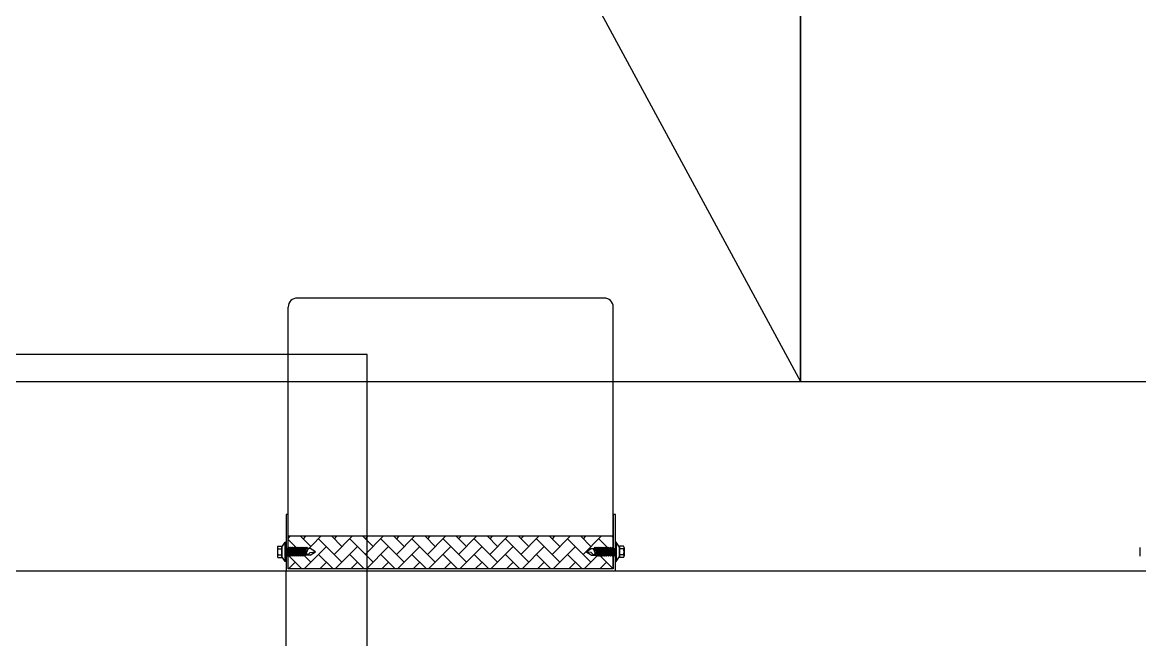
# Model space of a CAD drawing. Header units: millimetres. Extents: x -27104 to 125781, y -3376 to 46996.
# Drawn here: x 57052.81 to 57072.99, y 18528.68 to 18539.83 of the extents above; entities that cross this region are included whole.
import ezdxf

# ---------------------------------------------------------------- set-up
doc = ezdxf.new("R2010")
doc.units = ezdxf.units.MM
doc.header["$LTSCALE"] = 100
doc.header["$MEASUREMENT"] = 0
doc.layers.get('0').update_dxf_attribs({"linetype": 'CONTINUOUS'})
doc.layers.add('ELE9', color=9, linetype='CONTINUOUS')
doc.layers.add('주차-화물', color=251, linetype='CONTINUOUS')

# ---------------------------------------------------------------- blocks, each defined once
blk = doc.blocks.new('sdfsgfdgdfg')
at = {"layer": '주차-화물', "ltscale": 0.1}
blk.add_lwpolyline([(36469107.6, 558896.3), (36469107.6, 564896.3), (36465857.6, 564896.3), (36465857.6, 558896.3), (36469107.6, 558896.3), (36465857.6, 564896.3)], dxfattribs=at)
blk = doc.blocks.new('ggtyu')
at = {"layer": 'ELE9', "color": 253}
for p, q in [((56873.861, 18698.652), (56868.317, 18698.652)), ((56868.154, 18693.761), (56868.154, 18698.489)), ((56874.024, 18693.761), (56874.024, 18698.489)), ((56874.024, 18694.348), (56868.154, 18694.348)), ((56868.154, 18693.761), (56868.154, 18694.348)), ((56874.024, 18694.348), (56874.024, 18693.761)), ((56867.959, 18694.147), (56867.959, 18693.988)), ((56867.969, 18694.171), (56868.041, 18694.171)), ((56868.041, 18694.152), (56868.1, 18694.244)), ((56868.041, 18694.171), (56868.041, 18693.965)), ((56868.041, 18693.984), (56868.041, 18694.152)), ((56868.1, 18693.892), (56868.1, 18694.244)), ((56868.1, 18694.244), (56868.115, 18694.244)), ((56868.1, 18694.244), (56868.1, 18693.892)), ((56868.115, 18694.244), (56868.115, 18693.892)), ((56868.162, 18694.149), (56868.115, 18694.034)), ((56868.198, 18694.149), (56868.131, 18693.987)), ((56868.198, 18694.149), (56868.131, 18693.987)), ((56868.162, 18694.149), (56868.146, 18694.129)), ((56868.17, 18694.129), (56868.162, 18694.149)), ((56868.162, 18694.149), (56868.178, 18694.129)), ((56868.162, 18694.129), (56868.162, 18694.149)), ((56868.234, 18694.149), (56868.167, 18693.987)), ((56868.234, 18694.149), (56868.167, 18693.987)), ((56868.198, 18694.149), (56868.182, 18694.129)), ((56868.206, 18694.129), (56868.198, 18694.149)), ((56868.198, 18694.149), (56868.214, 18694.129)), ((56868.198, 18694.129), (56868.198, 18694.149)), ((56868.27, 18694.149), (56868.203, 18693.987)), ((56868.27, 18694.149), (56868.203, 18693.987)), ((56868.234, 18694.149), (56868.218, 18694.129)), ((56868.242, 18694.129), (56868.234, 18694.149)), ((56868.234, 18694.149), (56868.25, 18694.129)), ((56868.234, 18694.129), (56868.234, 18694.149)), ((56868.306, 18694.149), (56868.239, 18693.987)), ((56868.306, 18694.149), (56868.239, 18693.987)), ((56868.27, 18694.149), (56868.254, 18694.129)), ((56868.278, 18694.129), (56868.27, 18694.149)), ((56868.27, 18694.149), (56868.286, 18694.129)), ((56868.27, 18694.129), (56868.27, 18694.149)), ((56868.342, 18694.149), (56868.275, 18693.987)), ((56868.342, 18694.149), (56868.275, 18693.987)), ((56868.306, 18694.149), (56868.29, 18694.129)), ((56868.314, 18694.129), (56868.306, 18694.149)), ((56868.306, 18694.149), (56868.321, 18694.129)), ((56868.306, 18694.129), (56868.306, 18694.149)), ((56868.377, 18694.149), (56868.311, 18693.987)), ((56868.377, 18694.149), (56868.311, 18693.987)), ((56868.342, 18694.149), (56868.326, 18694.129)), ((56868.349, 18694.129), (56868.342, 18694.149)), ((56868.342, 18694.149), (56868.357, 18694.129)), ((56868.342, 18694.129), (56868.342, 18694.149)), ((56868.413, 18694.149), (56868.346, 18693.987)), ((56868.413, 18694.149), (56868.346, 18693.987)), ((56868.377, 18694.149), (56868.362, 18694.129)), ((56868.385, 18694.129), (56868.377, 18694.149)), ((56868.377, 18694.149), (56868.393, 18694.129)), ((56868.377, 18694.129), (56868.377, 18694.149)), ((56868.449, 18694.149), (56868.382, 18693.987)), ((56868.449, 18694.149), (56868.382, 18693.987)), ((56868.413, 18694.149), (56868.398, 18694.129)), ((56868.421, 18694.129), (56868.413, 18694.149)), ((56868.413, 18694.149), (56868.429, 18694.129)), ((56868.413, 18694.129), (56868.413, 18694.149)), ((56868.485, 18694.149), (56868.418, 18693.987)), ((56868.485, 18694.149), (56868.418, 18693.987)), ((56868.449, 18694.149), (56868.433, 18694.129)), ((56868.457, 18694.129), (56868.449, 18694.149)), ((56868.449, 18694.149), (56868.465, 18694.129)), ((56868.449, 18694.129), (56868.449, 18694.149)), ((56868.485, 18694.149), (56868.469, 18694.129)), ((56868.493, 18694.129), (56868.485, 18694.149)), ((56868.485, 18694.149), (56868.501, 18694.129)), ((56868.485, 18694.129), (56868.485, 18694.149)), ((56873.693, 18694.149), (56873.677, 18694.129)), ((56873.685, 18694.129), (56873.693, 18694.149)), ((56873.693, 18694.149), (56873.76, 18693.987)), ((56873.693, 18694.149), (56873.76, 18693.987)), ((56873.693, 18694.129), (56873.693, 18694.149)), ((56873.693, 18694.149), (56873.709, 18694.129)), ((56873.729, 18694.149), (56873.713, 18694.129)), ((56873.721, 18694.129), (56873.729, 18694.149)), ((56873.729, 18694.149), (56873.796, 18693.987)), ((56873.729, 18694.149), (56873.796, 18693.987)), ((56873.729, 18694.129), (56873.729, 18694.149)), ((56873.729, 18694.149), (56873.745, 18694.129)), ((56873.765, 18694.149), (56873.749, 18694.129)), ((56873.757, 18694.129), (56873.765, 18694.149)), ((56873.765, 18694.149), (56873.832, 18693.987)), ((56873.765, 18694.149), (56873.832, 18693.987)), ((56873.765, 18694.129), (56873.765, 18694.149)), ((56873.765, 18694.149), (56873.78, 18694.129)), ((56873.801, 18694.149), (56873.785, 18694.129)), ((56873.793, 18694.129), (56873.801, 18694.149)), ((56873.801, 18694.149), (56873.867, 18693.987)), ((56873.801, 18694.149), (56873.867, 18693.987)), ((56873.801, 18694.129), (56873.801, 18694.149)), ((56873.801, 18694.149), (56873.816, 18694.129)), ((56873.836, 18694.149), (56873.821, 18694.129)), ((56873.829, 18694.129), (56873.836, 18694.149)), ((56873.836, 18694.149), (56873.903, 18693.987)), ((56873.836, 18694.149), (56873.903, 18693.987)), ((56873.836, 18694.129), (56873.836, 18694.149)), ((56873.836, 18694.149), (56873.852, 18694.129)), ((56873.872, 18694.149), (56873.857, 18694.129)), ((56873.864, 18694.129), (56873.872, 18694.149)), ((56873.872, 18694.149), (56873.939, 18693.987)), ((56873.872, 18694.149), (56873.939, 18693.987)), ((56873.872, 18694.129), (56873.872, 18694.149)), ((56873.872, 18694.149), (56873.888, 18694.129)), ((56873.908, 18694.149), (56873.892, 18694.129)), ((56873.9, 18694.129), (56873.908, 18694.149)), ((56873.908, 18694.149), (56873.975, 18693.987)), ((56873.908, 18694.149), (56873.975, 18693.987)), ((56873.908, 18694.129), (56873.908, 18694.149)), ((56873.908, 18694.149), (56873.924, 18694.129)), ((56873.944, 18694.149), (56873.928, 18694.129)), ((56873.936, 18694.129), (56873.944, 18694.149)), ((56873.944, 18694.149), (56874.011, 18693.987)), ((56873.944, 18694.149), (56874.011, 18693.987)), ((56873.944, 18694.129), (56873.944, 18694.149)), ((56873.944, 18694.149), (56873.96, 18694.129)), ((56873.98, 18694.149), (56873.964, 18694.129)), ((56873.972, 18694.129), (56873.98, 18694.149)), ((56873.98, 18694.149), (56874.047, 18693.987)), ((56873.98, 18694.149), (56874.047, 18693.987)), ((56873.98, 18694.129), (56873.98, 18694.149)), ((56873.98, 18694.149), (56873.996, 18694.129)), ((56874.016, 18694.149), (56874, 18694.129)), ((56874.008, 18694.129), (56874.016, 18694.149)), ((56874.016, 18694.149), (56874.063, 18694.034)), ((56874.016, 18694.129), (56874.016, 18694.149)), ((56874.016, 18694.149), (56874.031, 18694.129)), ((56874.078, 18694.244), (56874.063, 18694.244)), ((56874.063, 18694.244), (56874.063, 18693.892)), ((56874.078, 18693.892), (56874.078, 18694.244)), ((56874.137, 18694.152), (56874.078, 18694.244)), ((56874.078, 18694.244), (56874.078, 18693.892)), ((56874.137, 18694.171), (56874.137, 18693.965)), ((56874.209, 18694.171), (56874.137, 18694.171)), ((56874.137, 18693.984), (56874.137, 18694.152)), ((56874.219, 18694.147), (56874.219, 18693.988)), ((56883.532, 18694.147), (56883.532, 18693.988)), ((56867.969, 18694.121), (56868.041, 18694.121)), ((56867.969, 18694.015), (56868.041, 18694.015)), ((56867.969, 18693.965), (56868.041, 18693.965)), ((56868.1, 18693.892), (56868.041, 18693.984)), ((56868.146, 18694.129), (56868.115, 18694.129)), ((56868.115, 18694.016), (56868.162, 18694.129)), ((56868.146, 18694.129), (56868.115, 18694.054)), ((56868.131, 18694.006), (56868.115, 18694.006)), ((56868.131, 18693.987), (56868.115, 18694.006)), ((56868.123, 18694.006), (56868.131, 18693.987)), ((56868.182, 18694.129), (56868.131, 18694.006)), ((56868.131, 18693.987), (56868.147, 18694.006)), ((56868.131, 18694.006), (56868.131, 18693.987)), ((56868.147, 18694.006), (56868.198, 18694.129)), ((56868.167, 18694.006), (56868.147, 18694.006)), ((56868.167, 18693.987), (56868.151, 18694.006)), ((56868.159, 18694.006), (56868.167, 18693.987)), ((56868.182, 18694.129), (56868.162, 18694.129)), ((56868.218, 18694.129), (56868.167, 18694.006)), ((56868.167, 18693.987), (56868.183, 18694.006)), ((56868.167, 18694.006), (56868.167, 18693.987)), ((56868.183, 18694.006), (56868.234, 18694.129)), ((56868.203, 18694.006), (56868.183, 18694.006)), ((56868.203, 18693.987), (56868.187, 18694.006)), ((56868.195, 18694.006), (56868.203, 18693.987)), ((56868.218, 18694.129), (56868.198, 18694.129)), ((56868.254, 18694.129), (56868.203, 18694.006)), ((56868.203, 18693.987), (56868.219, 18694.006)), ((56868.203, 18694.006), (56868.203, 18693.987)), ((56868.219, 18694.006), (56868.27, 18694.129)), ((56868.239, 18694.006), (56868.219, 18694.006)), ((56868.239, 18693.987), (56868.223, 18694.006)), ((56868.231, 18694.006), (56868.239, 18693.987)), ((56868.254, 18694.129), (56868.234, 18694.129)), ((56868.29, 18694.129), (56868.239, 18694.006)), ((56868.239, 18693.987), (56868.255, 18694.006)), ((56868.239, 18694.006), (56868.239, 18693.987)), ((56868.255, 18694.006), (56868.306, 18694.129)), ((56868.275, 18694.006), (56868.255, 18694.006)), ((56868.275, 18693.987), (56868.259, 18694.006)), ((56868.267, 18694.006), (56868.275, 18693.987)), ((56868.29, 18694.129), (56868.27, 18694.129)), ((56868.326, 18694.129), (56868.275, 18694.006)), ((56868.275, 18693.987), (56868.29, 18694.006)), ((56868.275, 18694.006), (56868.275, 18693.987)), ((56868.29, 18694.006), (56868.342, 18694.129)), ((56868.311, 18694.006), (56868.29, 18694.006)), ((56868.311, 18693.987), (56868.295, 18694.006)), ((56868.303, 18694.006), (56868.311, 18693.987)), ((56868.326, 18694.129), (56868.306, 18694.129)), ((56868.362, 18694.129), (56868.311, 18694.006)), ((56868.311, 18693.987), (56868.326, 18694.006)), ((56868.311, 18694.006), (56868.311, 18693.987)), ((56868.326, 18694.006), (56868.377, 18694.129)), ((56868.346, 18694.006), (56868.326, 18694.006)), ((56868.346, 18693.987), (56868.331, 18694.006)), ((56868.339, 18694.006), (56868.346, 18693.987)), ((56868.362, 18694.129), (56868.342, 18694.129)), ((56868.398, 18694.129), (56868.346, 18694.006)), ((56868.346, 18693.987), (56868.362, 18694.006)), ((56868.346, 18694.006), (56868.346, 18693.987)), ((56868.362, 18694.006), (56868.413, 18694.129)), ((56868.382, 18694.006), (56868.362, 18694.006)), ((56868.382, 18693.987), (56868.367, 18694.006)), ((56868.374, 18694.006), (56868.382, 18693.987)), ((56868.398, 18694.129), (56868.377, 18694.129)), ((56868.433, 18694.129), (56868.382, 18694.006)), ((56868.382, 18693.987), (56868.398, 18694.006)), ((56868.382, 18694.006), (56868.382, 18693.987)), ((56868.398, 18694.006), (56868.449, 18694.129)), ((56868.418, 18694.006), (56868.398, 18694.006)), ((56868.418, 18693.987), (56868.402, 18694.006)), ((56868.41, 18694.006), (56868.418, 18693.987)), ((56868.433, 18694.129), (56868.413, 18694.129)), ((56868.469, 18694.129), (56868.418, 18694.006)), ((56868.418, 18693.987), (56868.434, 18694.006)), ((56868.418, 18694.006), (56868.418, 18693.987)), ((56868.434, 18694.006), (56868.485, 18694.129)), ((56868.454, 18694.006), (56868.434, 18694.006)), ((56868.454, 18693.987), (56868.438, 18694.006)), ((56868.446, 18694.006), (56868.454, 18693.987)), ((56868.469, 18694.129), (56868.449, 18694.129)), ((56868.478, 18694.046), (56868.454, 18693.987)), ((56868.478, 18694.046), (56868.454, 18693.987)), ((56868.462, 18694.026), (56868.454, 18694.006)), ((56868.454, 18693.987), (56868.47, 18694.006)), ((56868.454, 18694.006), (56868.454, 18693.987)), ((56868.478, 18694.046), (56868.462, 18694.026)), ((56868.47, 18694.006), (56868.478, 18694.026)), ((56868.553, 18694.006), (56868.47, 18694.006)), ((56868.513, 18694.129), (56868.478, 18694.046)), ((56868.478, 18694.026), (56868.478, 18694.046)), ((56868.478, 18694.046), (56868.501, 18694.006)), ((56868.553, 18694.129), (56868.485, 18694.129)), ((56868.501, 18694.006), (56868.55, 18694.054)), ((56868.55, 18694.054), (56868.647, 18694.068)), ((56868.647, 18694.068), (56868.553, 18694.129)), ((56868.553, 18694.006), (56868.647, 18694.068)), ((56873.531, 18694.068), (56873.625, 18694.129)), ((56873.625, 18694.006), (56873.531, 18694.068)), ((56873.628, 18694.054), (56873.531, 18694.068)), ((56873.625, 18694.129), (56873.693, 18694.129)), ((56873.625, 18694.006), (56873.708, 18694.006)), ((56873.677, 18694.006), (56873.628, 18694.054)), ((56873.665, 18694.129), (56873.7, 18694.046)), ((56873.7, 18694.046), (56873.677, 18694.006)), ((56873.744, 18694.006), (56873.693, 18694.129)), ((56873.7, 18694.046), (56873.724, 18693.987)), ((56873.7, 18694.046), (56873.724, 18693.987)), ((56873.7, 18694.026), (56873.7, 18694.046)), ((56873.7, 18694.046), (56873.715, 18694.026)), ((56873.708, 18694.006), (56873.7, 18694.026)), ((56873.724, 18693.987), (56873.708, 18694.006)), ((56873.709, 18694.129), (56873.729, 18694.129)), ((56873.709, 18694.129), (56873.76, 18694.006)), ((56873.715, 18694.026), (56873.724, 18694.006)), ((56873.724, 18694.006), (56873.744, 18694.006)), ((56873.724, 18694.006), (56873.724, 18693.987)), ((56873.732, 18694.006), (56873.724, 18693.987)), ((56873.724, 18693.987), (56873.74, 18694.006)), ((56873.78, 18694.006), (56873.729, 18694.129)), ((56873.76, 18693.987), (56873.744, 18694.006)), ((56873.745, 18694.129), (56873.765, 18694.129)), ((56873.745, 18694.129), (56873.796, 18694.006)), ((56873.76, 18694.006), (56873.78, 18694.006)), ((56873.768, 18694.006), (56873.76, 18693.987)), ((56873.76, 18693.987), (56873.776, 18694.006)), ((56873.76, 18694.006), (56873.76, 18693.987)), ((56873.816, 18694.006), (56873.765, 18694.129)), ((56873.78, 18694.129), (56873.801, 18694.129)), ((56873.78, 18694.129), (56873.832, 18694.006)), ((56873.796, 18693.987), (56873.78, 18694.006)), ((56873.796, 18694.006), (56873.816, 18694.006)), ((56873.804, 18694.006), (56873.796, 18693.987)), ((56873.796, 18693.987), (56873.811, 18694.006)), ((56873.796, 18694.006), (56873.796, 18693.987)), ((56873.852, 18694.006), (56873.801, 18694.129)), ((56873.816, 18694.129), (56873.836, 18694.129)), ((56873.816, 18694.129), (56873.867, 18694.006)), ((56873.832, 18693.987), (56873.816, 18694.006)), ((56873.832, 18694.006), (56873.852, 18694.006)), ((56873.832, 18694.006), (56873.832, 18693.987)), ((56873.839, 18694.006), (56873.832, 18693.987)), ((56873.832, 18693.987), (56873.847, 18694.006)), ((56873.888, 18694.006), (56873.836, 18694.129)), ((56873.852, 18694.129), (56873.872, 18694.129)), ((56873.852, 18694.129), (56873.903, 18694.006)), ((56873.867, 18693.987), (56873.852, 18694.006)), ((56873.867, 18694.006), (56873.888, 18694.006)), ((56873.875, 18694.006), (56873.867, 18693.987)), ((56873.867, 18693.987), (56873.883, 18694.006)), ((56873.867, 18694.006), (56873.867, 18693.987)), ((56873.923, 18694.006), (56873.872, 18694.129)), ((56873.888, 18694.129), (56873.908, 18694.129)), ((56873.888, 18694.129), (56873.939, 18694.006)), ((56873.903, 18693.987), (56873.888, 18694.006)), ((56873.903, 18694.006), (56873.923, 18694.006)), ((56873.911, 18694.006), (56873.903, 18693.987)), ((56873.903, 18693.987), (56873.919, 18694.006)), ((56873.903, 18694.006), (56873.903, 18693.987)), ((56873.959, 18694.006), (56873.908, 18694.129)), ((56873.939, 18693.987), (56873.923, 18694.006)), ((56873.924, 18694.129), (56873.944, 18694.129)), ((56873.924, 18694.129), (56873.975, 18694.006)), ((56873.939, 18694.006), (56873.959, 18694.006)), ((56873.947, 18694.006), (56873.939, 18693.987)), ((56873.939, 18693.987), (56873.955, 18694.006)), ((56873.939, 18694.006), (56873.939, 18693.987)), ((56873.995, 18694.006), (56873.944, 18694.129)), ((56873.975, 18693.987), (56873.959, 18694.006)), ((56873.96, 18694.129), (56873.98, 18694.129)), ((56873.96, 18694.129), (56874.011, 18694.006)), ((56873.975, 18694.006), (56873.995, 18694.006)), ((56873.983, 18694.006), (56873.975, 18693.987)), ((56873.975, 18693.987), (56873.991, 18694.006)), ((56873.975, 18694.006), (56873.975, 18693.987)), ((56874.031, 18694.006), (56873.98, 18694.129)), ((56874.011, 18693.987), (56873.995, 18694.006)), ((56873.996, 18694.129), (56874.016, 18694.129)), ((56873.996, 18694.129), (56874.047, 18694.006)), ((56874.011, 18694.006), (56874.031, 18694.006)), ((56874.019, 18694.006), (56874.011, 18693.987)), ((56874.011, 18693.987), (56874.027, 18694.006)), ((56874.011, 18694.006), (56874.011, 18693.987)), ((56874.063, 18694.016), (56874.016, 18694.129)), ((56874.031, 18694.129), (56874.063, 18694.129)), ((56874.031, 18694.129), (56874.063, 18694.054)), ((56874.047, 18693.987), (56874.031, 18694.006)), ((56874.047, 18694.006), (56874.063, 18694.006)), ((56874.055, 18694.006), (56874.047, 18693.987)), ((56874.047, 18693.987), (56874.062, 18694.006)), ((56874.047, 18694.006), (56874.047, 18693.987)), ((56874.078, 18693.892), (56874.137, 18693.984)), ((56874.209, 18694.121), (56874.137, 18694.121)), ((56874.209, 18694.015), (56874.137, 18694.015)), ((56874.209, 18693.965), (56874.137, 18693.965)), ((56868.115, 18693.892), (56868.1, 18693.892)), ((56874.024, 18693.761), (56868.154, 18693.761)), ((56874.063, 18693.892), (56874.078, 18693.892)), ((56868.115, 18684.429), (56868.115, 18693.722)), ((56868.115, 18693.722), (56888.168, 18693.722)), ((56869.583, 18684.429), (56869.583, 18693.722))]:
    blk.add_line(p, q, dxfattribs=at)
at = {"layer": 'ELE9', "color": 253, "ltscale": 0.002}
for p, q in [((56869.583, 18697.634), (56821.651, 18697.634)), ((56869.583, 18693.722), (56869.583, 18697.634)), ((56868.154, 18694.739), (56868.115, 18694.739)), ((56868.115, 18694.739), (56868.115, 18693.722)), ((56868.154, 18693.761), (56868.154, 18694.739)), ((56874.063, 18694.739), (56874.024, 18694.739)), ((56874.024, 18694.739), (56874.024, 18693.761)), ((56874.063, 18693.722), (56874.063, 18694.739)), ((56868.185, 18694.348), (56868.154, 18694.317)), ((56868.378, 18694.348), (56868.563, 18694.163)), ((56868.747, 18694.348), (56868.422, 18694.022)), ((56868.466, 18694.348), (56868.422, 18694.303)), ((56868.94, 18694.348), (56869.125, 18694.163)), ((56869.31, 18694.348), (56868.984, 18694.022)), ((56869.028, 18694.348), (56868.984, 18694.303)), ((56869.502, 18694.348), (56869.687, 18694.163)), ((56869.872, 18694.348), (56869.546, 18694.022)), ((56869.591, 18694.348), (56869.546, 18694.303)), ((56870.064, 18694.348), (56870.249, 18694.163)), ((56870.434, 18694.348), (56870.109, 18694.022)), ((56870.153, 18694.348), (56870.109, 18694.303)), ((56870.627, 18694.348), (56870.811, 18694.163)), ((56870.996, 18694.348), (56870.671, 18694.022)), ((56870.715, 18694.348), (56870.671, 18694.303)), ((56871.189, 18694.348), (56871.374, 18694.163)), ((56871.558, 18694.348), (56871.233, 18694.022)), ((56871.277, 18694.348), (56871.233, 18694.303)), ((56871.751, 18694.348), (56871.936, 18694.163)), ((56872.121, 18694.348), (56871.795, 18694.022)), ((56871.839, 18694.348), (56871.795, 18694.303)), ((56872.313, 18694.348), (56872.498, 18694.163)), ((56872.683, 18694.348), (56872.357, 18694.022)), ((56872.402, 18694.348), (56872.357, 18694.303)), ((56872.875, 18694.348), (56873.06, 18694.163)), ((56873.245, 18694.348), (56872.92, 18694.022)), ((56872.964, 18694.348), (56872.92, 18694.303)), ((56873.438, 18694.348), (56873.622, 18694.163)), ((56873.807, 18694.348), (56873.482, 18694.022)), ((56873.526, 18694.348), (56873.482, 18694.303)), ((56874, 18694.348), (56874.024, 18694.324)), ((56868.154, 18694.29), (56868.563, 18693.882)), ((56868.281, 18694.163), (56868.154, 18694.036)), ((56868.844, 18694.163), (56868.442, 18693.761)), ((56868.703, 18694.303), (56869.125, 18693.882)), ((56869.406, 18694.163), (56869.004, 18693.761)), ((56869.265, 18694.303), (56869.687, 18693.882)), ((56869.968, 18694.163), (56869.566, 18693.761)), ((56869.828, 18694.303), (56870.249, 18693.882)), ((56870.53, 18694.163), (56870.128, 18693.761)), ((56870.39, 18694.303), (56870.811, 18693.882)), ((56871.092, 18694.163), (56870.69, 18693.761)), ((56870.952, 18694.303), (56871.374, 18693.882)), ((56871.655, 18694.163), (56871.253, 18693.761)), ((56871.514, 18694.303), (56871.936, 18693.882)), ((56872.217, 18694.163), (56871.815, 18693.761)), ((56872.076, 18694.303), (56872.498, 18693.882)), ((56872.779, 18694.163), (56872.377, 18693.761)), ((56872.639, 18694.303), (56873.06, 18693.882)), ((56873.341, 18694.163), (56872.939, 18693.761)), ((56873.201, 18694.303), (56873.622, 18693.882)), ((56873.903, 18694.163), (56873.501, 18693.761)), ((56873.763, 18694.303), (56874.024, 18694.043)), ((56868.154, 18694.009), (56868.403, 18693.761)), ((56868.703, 18694.022), (56868.965, 18693.761)), ((56869.265, 18694.022), (56869.527, 18693.761)), ((56869.828, 18694.022), (56870.089, 18693.761)), ((56870.39, 18694.022), (56870.651, 18693.761)), ((56870.952, 18694.022), (56871.214, 18693.761)), ((56871.514, 18694.022), (56871.776, 18693.761)), ((56872.076, 18694.022), (56872.338, 18693.761)), ((56872.639, 18694.022), (56872.9, 18693.761)), ((56873.201, 18694.022), (56873.462, 18693.761)), ((56873.763, 18694.022), (56874.024, 18693.762)), ((56874.024, 18693.761), (56868.154, 18693.761)), ((56868.281, 18693.882), (56868.16, 18693.761)), ((56868.844, 18693.882), (56868.723, 18693.761)), ((56869.406, 18693.882), (56869.285, 18693.761)), ((56869.968, 18693.882), (56869.847, 18693.761)), ((56870.53, 18693.882), (56870.409, 18693.761)), ((56871.092, 18693.882), (56870.971, 18693.761)), ((56871.655, 18693.882), (56871.534, 18693.761)), ((56872.217, 18693.882), (56872.096, 18693.761)), ((56872.779, 18693.882), (56872.658, 18693.761)), ((56873.341, 18693.882), (56873.22, 18693.761)), ((56873.903, 18693.882), (56873.782, 18693.761)), ((56821.651, 18693.722), (56869.583, 18693.722)), ((56868.115, 18693.722), (56874.063, 18693.722))]:
    blk.add_line(p, q, dxfattribs=at)
at = {"layer": 'ELE9', "color": 253}
for centre, radius, start, end in [((56868.317, 18698.489), 0.163, 90, 180), ((56873.861, 18698.489), 0.163, 0, 90), ((56867.995, 18694.146), 0.0364, 136.9662, 223.0338), ((56874.183, 18694.146), 0.0364, 316.9662, 43.0338), ((56868.108, 18694.068), 0.149, 159.1195, 200.8805), ((56867.995, 18693.99), 0.0364, 136.9662, 223.0338), ((56874.07, 18694.068), 0.149, 339.1195, 20.8805), ((56874.183, 18693.99), 0.0364, 316.9662, 43.0338)]:
    blk.add_arc(centre, radius, start, end, dxfattribs=at)
at = {"layer": 'ELE9', "color": 253, "xscale": 0.01956378461538462, "yscale": 0.01956378461538462, "zscale": 0.01956378461538462, "rotation": 180}
for p in [(770287.593, 29748.656), (770351.175, 29748.656)]:
    blk.add_blockref('sdfsgfdgdfg', p, dxfattribs=at)

msp = doc.modelspace()

# ---------------------------------------------------------------- block references
msp.add_blockref('ggtyu', (189.458, -163.799))

doc.saveas('drawing.dxf')
